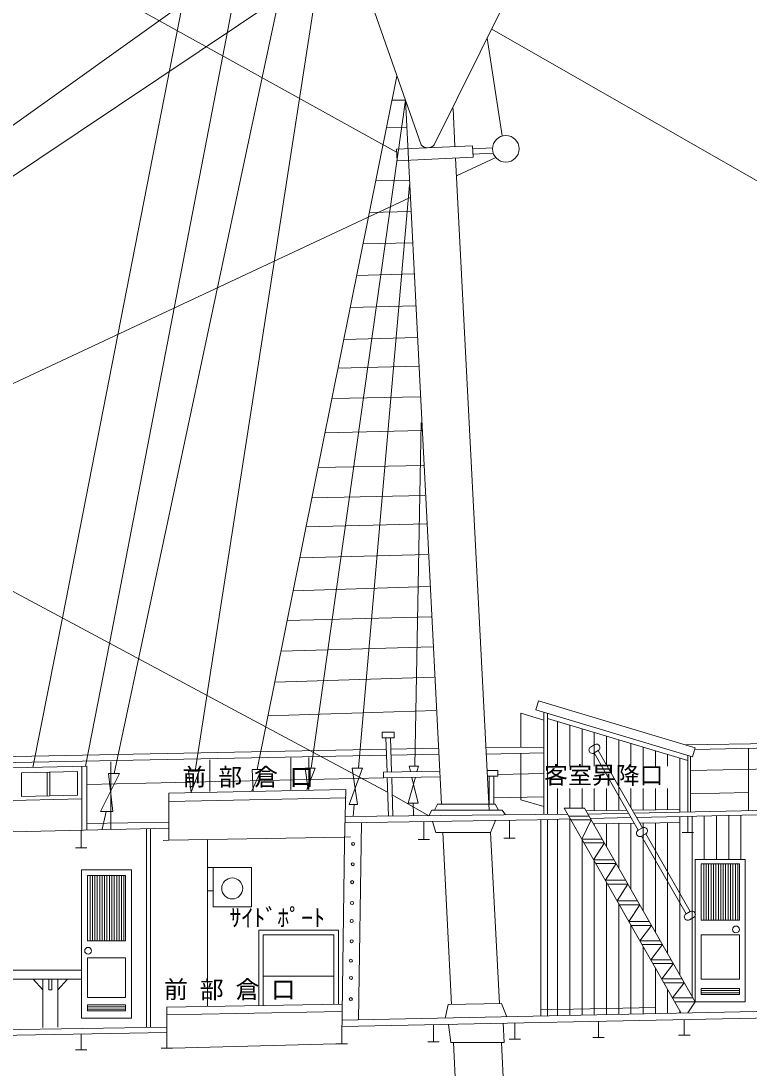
# Model space of a CAD drawing. Units: millimetres, scale not verified. Extents: x -51044 to 51056, y -29700 to 29700.
# Drawn here: x 7450 to 16981, y -14965 to -1264 of the extents above; entities that cross this region are included whole.
import ezdxf
from ezdxf.enums import TextEntityAlignment as Align

# ---------------------------------------------------------------- set-up
doc = ezdxf.new("R2010")
doc.units = ezdxf.units.MM
doc.header["$LTSCALE"] = 100
doc.linetypes.add('USER1', pattern=[50.8, 31.75, -6.35, 6.35, -6.35])
doc.layers.add('0-3_keijou', color=7, linetype='Continuous', lineweight=18)
doc.layers.add('0-5_text', color=7, linetype='Continuous')
doc.styles.add('ＭＳ ゴシック', font='')
doc.styles.get('ＭＳ ゴシック').set_extended_font_data('MS Gothic')

msp = doc.modelspace()

# ---------------------------------------------------------------- linework, layer by layer
at = {"layer": '0-3_keijou'}
for p, q in [((-9326.8, 9047.4), (12367.7, -2981.6)), ((12390.6, 979.6), (955.7, -7194.6)), ((-9269.9, 168.7), (12250.3, -11356)), ((803.8, -7663.8), (12418.2, 102.6)), ((13764.5, -1065.3), (12860.6, -2884.7)), ((12076.3, -1144.8), (12687.7, -2885.3)), ((13554.7, -1487.4), (13750.6, -2768.3)), ((13612.4, -1371.4), (29178.6, -10276.7)), ((10540.5, -11057.2), (12371.8, -1986)), ((11250.5, -11039.8), (12482.7, -2301.7)), ((12308.1, -2301.5), (12481.7, -2298.9)), ((12482.7, -2301.7), (12953, -11510.7)), ((13131.6, -2907.8), (13105.9, -2411.2)), ((12235.8, -2659.6), (12498.6, -2655.7)), ((12365.9, -2942.2), (13360.9, -2897.5)), ((12372.7, -3092.1), (12365.9, -2942.2)), ((13362.6, -2935.3), (13622.8, -2923.7)), ((13365.8, -3004.8), (13631.5, -2993)), ((13581.1, -11588.9), (13139.4, -3057.6)), ((13664.6, -3051.1), (13151.5, -3291.3)), ((12534.8, -3407.6), (11870, -11041.1)), ((12095.4, -3355), (12531.7, -3345.9)), ((12543.3, -3576), (3756, -7688.6)), ((12011.9, -3768.7), (12552.3, -3757)), ((11928.4, -4182.1), (12572.9, -4168.3)), ((11845.6, -4592.4), (12593.3, -4573.8)), ((11761, -5011.7), (12614.1, -4990.1)), ((11676.2, -5431.7), (12634.9, -5404)), ((11600.1, -5808.5), (12653.8, -5782.2)), ((11519.9, -6206), (12673.9, -6183)), ((12690.6, -6516), (12607.2, -11016.3)), ((11429.7, -6652.4), (12696, -6624.3)), ((11337.6, -7108.8), (12718.8, -7079.4)), ((11258.1, -7502.8), (12738.5, -7473.3)), ((11181.3, -7882.9), (12757.1, -7843)), ((11099.3, -8289), (12777.1, -8243.6)), ((11012.6, -8718.7), (12798.2, -8664.1)), ((10933.9, -9108.3), (12818, -9059.3)), ((10852.9, -9509.8), (12837.7, -9452.4)), ((10771.2, -9914.7), (12857.6, -9848.7)), ((14223.7, -10159.7), (14188.1, -10278.7)), ((14223.7, -10159.7), (16274.9, -10773.6)), ((10682.3, -10354.7), (12879.6, -10287.3)), ((14188.1, -10278.7), (16239.3, -10892.6)), ((14295.6, -10310.9), (14295.6, -11648.3)), ((14343.2, -10325.1), (14343.2, -11647.8)), ((14343.2, -10389.8), (16179.1, -10939.3)), ((14474.7, -10429.2), (14474.7, -11016.4)), ((14634.7, -10477.1), (14634.7, -11016.4)), ((14794.7, -10525), (14794.7, -11016.4)), ((12228.5, -10643.2), (12242.2, -11091.5)), ((12288.5, -10641.4), (12302.2, -11090.6)), ((14954.7, -10572.9), (14954.7, -11016.4)), ((15114.7, -10620.7), (15114.7, -10999.5)), ((15274.7, -10668.6), (15274.7, -11016.4)), ((4459.3, -10946.5), (12233.1, -10793.1)), ((12293.1, -10792), (12915.7, -10779.7)), ((14295.6, -10764.9), (13539, -10776.3)), ((14907.8, -10764.6), (14962.5, -10733.3)), ((14952.5, -10842.8), (15007.2, -10811.5)), ((15007.2, -10811.5), (15584.6, -11821.1)), ((15434.7, -10716.5), (15434.7, -11016.4)), ((15594.7, -10764.4), (15594.7, -11016.4)), ((15754.7, -10812.3), (15754.7, -11016.4)), ((18126.7, -10706.9), (16151.8, -10736.8)), ((16274.9, -10773.6), (16239.3, -10892.6)), ((18126.7, -10757.9), (16267.6, -10798)), ((16973, -10782.8), (16973, -11597.1)), ((12235.5, -10872.5), (4459.3, -11023.5)), ((8627.6, -10957.4), (8627.6, -11835.4)), ((9924.3, -10930.3), (9924.3, -11348.2)), ((10981, -10908.1), (10981, -11326)), ((11217.6, -10903.2), (11217.6, -11321.1)), ((12919.8, -10859.3), (12295.5, -10871.4)), ((14295.6, -10840.5), (13543.2, -10856.7)), ((14952.5, -10842.8), (15529.8, -11852.4)), ((15914.7, -10860.2), (15914.7, -11016.4)), ((16074.7, -10908.1), (16074.7, -11616.5)), ((16179.1, -10874.6), (16179.1, -11614.2)), ((16213.8, -10885), (16213.8, -11613.5)), ((8313.6, -11016.7), (5515.6, -11075.3)), ((8191.7, -11085.8), (7455.4, -11101.2)), ((7792.9, -11094.1), (7792.9, -11403.3)), ((7826, -11093.4), (7826, -11402.6)), ((8191.7, -11085.8), (8191.7, -11394.9)), ((8245.4, -11018.1), (8245.4, -11852.9)), ((8313.6, -11016.7), (8313.6, -11851.2)), ((9678.3, -11353.3), (9645, -11080.6)), ((10489.2, -11336.3), (10475.7, -11057.2)), ((11209.3, -11321.3), (11170.9, -11039.8)), ((12195.2, -11092.2), (12931.1, -11081.5)), ((12196.3, -11167.2), (12195.2, -11092.2)), ((12548.4, -11087), (12531.1, -11016.3)), ((13554.3, -11072.4), (13690.8, -11070.4)), ((13690.8, -11070.4), (13691.9, -11145.4)), ((18126.7, -11031), (16213.8, -11071.1)), ((7455.4, -11101.2), (7455.4, -11410.3)), ((12196.3, -11167.2), (8313.6, -11256.5)), ((12196.3, -11167.2), (12934.9, -11156.4)), ((12244.5, -11166.5), (12259.9, -11669.1)), ((12304.5, -11165.6), (12319.9, -11668.5)), ((13558.2, -11147.3), (13691.9, -11145.4)), ((13579.6, -11147), (13579.6, -11510.7)), ((13639.6, -11146.1), (13639.6, -11510.7)), ((14295.6, -11111.3), (13691.6, -11123.9)), ((11702.2, -11319.2), (9385.3, -11367.7)), ((9385.3, -11367.7), (9385.3, -11985.1)), ((11702.2, -11319.2), (11685.1, -12015.2)), ((14474.7, -11309.2), (14474.7, -11646.5)), ((14634.7, -11309.2), (14634.7, -11566.2)), ((14794.7, -11309.2), (14794.7, -11566.2)), ((14954.7, -11309.2), (14954.7, -11599.3)), ((15114.7, -11309.2), (15114.7, -11596.8)), ((15274.7, -11279.3), (15274.7, -11594.4)), ((15434.7, -11309.2), (15434.7, -11559.1)), ((15594.7, -11309.2), (15594.7, -11589.6)), ((15754.7, -11309.2), (15754.7, -11587.2)), ((15914.7, -11309.2), (15914.7, -11584.7)), ((16973, -11361.2), (16213.8, -11377.1)), ((8245.4, -11443.7), (5558.5, -11500)), ((8191.7, -11394.9), (7455.4, -11410.3)), ((11705, -11428.6), (9388.1, -11477.2)), ((12311.3, -11389.1), (12790.4, -11663.7)), ((12584.4, -11501.3), (12586.7, -11657.9)), ((14295.6, -11417.3), (13639.6, -11431.1)), ((8564.2, -11608.1), (8511.2, -11838.2)), ((14606.2, -11645.1), (11692.2, -11674.9)), ((11813.1, -11516.7), (11796.7, -11672.9)), ((12828.8, -11588.9), (12790.4, -11663.7)), ((12828.8, -11588.9), (13749.8, -11588.9)), ((12863.3, -11588.9), (12903.1, -11510.7)), ((12903.1, -11510.7), (13657.2, -11510.7)), ((13657.2, -11510.7), (13700.5, -11588.9)), ((13749.8, -11588.9), (13793.6, -11653.4)), ((14561.1, -11566.2), (16093.8, -14246.5)), ((14561.1, -11566.2), (14828.5, -11566.2)), ((14828.5, -11566.2), (16276.6, -14098.6)), ((15381.4, -11592.8), (14848.3, -11600.9)), ((15403.2, -11630.9), (14872.1, -11642.4)), ((16074.7, -11582.3), (15453.4, -11591.7)), ((18455.2, -11565.2), (15474.9, -11629.4)), ((18488.9, -11624), (15508, -11687.2)), ((9385.3, -11746.8), (8313.6, -11767.4)), ((14213.5, -11715.9), (11690.2, -11758)), ((11906.8, -11754.4), (11870.2, -14334.1)), ((12724.5, -11973.7), (12724.5, -11740.7)), ((12880.9, -11885), (12838.3, -11738.8)), ((13846.2, -11957.4), (13846.2, -11722)), ((14641.1, -11706.1), (14213.5, -11715.9)), ((14256.1, -11714.9), (14256.1, -14284.8)), ((14341.3, -11712.9), (14341.3, -14283)), ((14474.7, -11709.9), (14474.7, -14280.2)), ((14619.7, -11668.6), (14887.1, -11668.6)), ((14634.7, -11706.2), (14634.7, -14276.9)), ((14648.3, -11718.6), (14915.7, -11718.6)), ((14915.7, -11718.6), (14791.2, -11968.6)), ((15436.3, -11688.7), (14905, -11700)), ((15477.8, -11761.4), (14944.7, -11769.4)), ((14954.7, -11769.3), (14954.7, -11786.9)), ((15114.7, -11766.8), (15114.7, -12066.7)), ((15274.7, -11764.4), (15274.7, -12346.5)), ((15434.7, -11762), (15434.7, -12626.3)), ((16074.7, -11752.3), (15549.8, -11760.3)), ((15594.7, -11759.6), (15594.7, -12906.1)), ((15754.7, -11757.2), (15754.7, -13185.9)), ((15914.7, -11754.7), (15914.7, -13465.7)), ((16074.7, -11675.2), (16074.7, -13745.5)), ((16179.1, -11882), (16179.1, -11673)), ((16234.7, -11671.8), (16234.7, -14025.3)), ((16394.7, -11668.4), (16394.7, -12236.4)), ((16554.7, -11665), (16554.7, -12236.4)), ((16714.7, -11661.6), (16714.7, -12236.4)), ((16874.7, -11658.2), (16874.7, -12236.4)), ((9385.3, -11825.2), (4391.6, -11946.3)), ((8238.4, -12083), (8238.4, -11853)), ((9091.9, -11832.3), (9091.9, -14433.6)), ((9145.7, -11831), (9145.7, -14432.7)), ((12972.2, -11885), (13086.9, -14132.2)), ((13712.3, -14122.6), (13596.4, -11885)), ((15529.8, -11852.4), (15584.6, -11821.1)), ((15574.5, -11930.5), (15629.3, -11899.3)), ((15629.3, -11899.3), (16211.2, -12916.9)), ((16104.1, -11882), (16254.1, -11882)), ((9310.3, -11986.5), (9385.3, -11985.1)), ((9385.3, -11985.1), (11686.9, -11942.6)), ((9892.5, -11975.7), (9892.5, -14160.8)), ((11685.1, -12015.2), (11648.5, -14561.5)), ((11686.9, -11942.6), (11761.8, -11941.2)), ((12649.5, -11973.7), (12799.5, -11973.7)), ((13771.2, -11957.4), (13921.2, -11957.4)), ((14791.2, -11968.6), (15058.6, -11968.6)), ((14794.7, -11974.7), (14794.7, -14273.5)), ((14819.8, -12018.6), (15087.2, -12018.6)), ((15087.2, -12018.6), (14945.6, -12238.6)), ((15574.5, -11930.5), (16156.5, -12948.2)), ((8163.4, -12083), (8313.4, -12083)), ((14945.6, -12238.6), (15213, -12238.6)), ((14954.7, -12254.5), (14954.7, -14270.2)), ((14974.2, -12288.6), (15241.6, -12288.6)), ((15241.6, -12288.6), (15100, -12508.6)), ((16276.6, -14098.6), (16276.6, -12236.4)), ((16276.6, -12236.4), (16932.4, -12236.4)), ((16389, -13031), (16389, -12294)), ((16420.7, -13031), (16420.7, -12294)), ((16452.5, -13031), (16452.5, -12294)), ((16484.2, -13031), (16484.2, -12294)), ((16516, -13031), (16516, -12294)), ((16547.7, -13031), (16547.7, -12294)), ((16579.5, -13031), (16579.5, -12294)), ((16611.2, -13031), (16611.2, -12294)), ((16643, -13031), (16643, -12294)), ((16674.7, -13031), (16674.7, -12294)), ((16706.5, -13031), (16706.5, -12294)), ((16738.2, -13031), (16738.2, -12294)), ((16770, -13031), (16770, -12294)), ((16801.7, -13031), (16801.7, -12294)), ((16833.5, -13031), (16833.5, -12294)), ((16854.5, -13031), (16854.5, -12294)), ((16932.4, -14098.6), (16932.4, -12236.4)), ((8353.8, -13300.7), (8353.8, -12447.9)), ((8385.6, -13300.7), (8385.6, -12447.9)), ((8417.3, -13300.7), (8417.3, -12447.9)), ((8449.1, -13300.7), (8449.1, -12447.9)), ((8480.8, -13300.7), (8480.8, -12447.9)), ((8512.6, -13300.7), (8512.6, -12447.9)), ((8544.3, -13300.7), (8544.3, -12447.9)), ((8576.1, -13300.7), (8576.1, -12447.9)), ((8607.8, -13300.7), (8607.8, -12447.9)), ((8639.6, -13300.7), (8639.6, -12447.9)), ((8671.3, -13300.7), (8671.3, -12447.9)), ((8703.1, -13300.7), (8703.1, -12447.9)), ((8734.8, -13300.7), (8734.8, -12447.9)), ((8766.6, -13300.7), (8766.6, -12447.9)), ((8798.3, -13300.7), (8798.3, -12447.9)), ((8819.4, -13300.7), (8819.4, -12447.9)), ((9892.5, -12341), (10466.8, -12341)), ((10466.8, -12341), (10466.8, -12856)), ((15100, -12508.6), (15367.4, -12508.6)), ((15114.7, -12534.3), (15114.7, -14266.9)), ((15128.6, -12558.6), (15396, -12558.6)), ((15396, -12558.6), (15254.4, -12778.6)), ((9892.5, -12648), (9964.5, -12648)), ((15254.4, -12778.6), (15521.8, -12778.6)), ((15274.7, -12814.1), (15274.7, -14263.5)), ((15283, -12828.6), (15550.4, -12828.6)), ((15550.4, -12828.6), (15408.8, -13048.6)), ((16156.5, -12948.2), (16211.2, -12916.9)), ((16201.1, -13026.3), (16255.9, -12995)), ((15408.8, -13048.6), (15676.2, -13048.6)), ((15434.7, -13093.9), (15434.7, -14260.2)), ((15437.4, -13098.6), (15704.8, -13098.6)), ((15704.8, -13098.6), (15551.8, -13298.6)), ((16354.5, -13031), (16854.5, -13031)), ((10562.7, -13161.9), (11607.8, -13161.9)), ((10562.7, -13161.9), (10562.7, -14148.4)), ((10622.7, -13221.9), (11547.8, -13221.9)), ((10622.7, -13221.9), (10622.7, -14147.3)), ((11547.8, -13221.9), (11547.8, -14131.1)), ((11607.8, -13161.9), (11607.8, -14129.9)), ((16354.5, -13223.6), (16854.5, -13223.6)), ((16354.5, -13801.5), (16354.5, -13223.6)), ((16854.5, -13801.5), (16854.5, -13223.6)), ((8319.4, -13300.7), (8819.4, -13300.7)), ((15551.8, -13298.6), (15819.2, -13298.6)), ((15580.4, -13348.6), (15847.7, -13348.6)), ((15594.7, -13373.7), (15594.7, -14256.9)), ((15847.7, -13348.6), (15694.7, -13548.6)), ((8319.4, -13525.1), (8819.4, -13525.1)), ((8319.4, -14040.9), (8319.4, -13525.1)), ((8819.4, -14040.9), (8819.4, -13525.1)), ((15694.7, -13548.6), (15962.1, -13548.6)), ((4705, -13682.9), (8241.5, -13682.9)), ((15723.3, -13598.6), (15990.7, -13598.6)), ((15754.7, -13653.5), (15754.7, -14253.5)), ((15990.7, -13598.6), (15837.7, -13798.6)), ((4705, -13802.7), (8241.5, -13802.7)), ((7737.7, -13943), (7611.1, -13802.7)), ((7737.7, -13802.7), (7737.7, -14433.4)), ((7814.6, -13943), (7814.6, -13802.7)), ((7931.4, -13802.7), (7931.4, -14430)), ((7931.4, -13943), (8058, -13802.7)), ((10622.7, -13764.2), (11547.8, -13764.2)), ((15837.7, -13798.6), (16105.1, -13798.6)), ((16354.5, -13801.5), (16854.5, -13801.5)), ((15866.3, -13848.6), (16133.7, -13848.6)), ((15914.7, -13933.3), (15914.7, -14250.2)), ((16133.7, -13848.6), (15980.7, -14048.6)), ((16354.5, -13925.3), (16854.5, -13925.3)), ((16354.5, -14001), (16354.5, -13925.3)), ((16354.5, -13949.1), (16854.5, -13949.1)), ((16854.5, -14001), (16854.5, -13925.3)), ((8319.4, -14040.9), (8819.4, -14040.9)), ((15980.7, -14048.6), (16248, -14048.6)), ((16276.6, -14098.6), (16932.4, -14098.6)), ((16354.5, -13980.8), (16854.5, -13980.8)), ((16354.5, -14001), (16854.5, -14001)), ((8319.4, -14139.9), (8819.4, -14139.9)), ((8319.4, -14215.6), (8319.4, -14139.9)), ((8319.4, -14163.7), (8819.4, -14163.7)), ((8319.4, -14195.4), (8819.4, -14195.4)), ((8319.4, -14215.6), (8819.4, -14215.6)), ((8819.4, -14215.6), (8819.4, -14139.9)), ((9360, -14269.7), (11648.5, -14227.4)), ((20967.6, -14144.9), (11648.8, -14339.1)), ((20967.6, -14234.5), (11651, -14422.9)), ((13042.9, -14133.4), (13004.6, -14310.8)), ((13042.9, -14133.4), (13742, -14122.1)), ((13742, -14122.1), (13809.5, -14294.1)), ((15754.7, -14173.5), (14256.1, -14204.8)), ((16074.7, -14213.1), (16074.7, -14246.9)), ((13775.6, -14632.3), (13760.9, -14380.2)), ((13916.3, -14587.1), (13916.3, -14377.1)), ((15011.5, -14564.9), (15011.5, -14354.9)), ((16133.2, -14534.4), (16133.2, -14332.2)), ((9360, -14429), (4355.3, -14516)), ((9360, -14502.1), (4367.6, -14589)), ((8238.4, -14727.9), (8238.4, -14521.6)), ((12850.6, -14620.8), (12850.6, -14398.6)), ((13075.6, -14632.3), (13046.6, -14394.6)), ((9360, -14706.2), (9360, -14535.8)), ((9435, -14706.2), (11573.5, -14646.7)), ((11573.5, -14646.7), (11723.5, -14646.7)), ((11648.5, -14646.7), (11648.5, -14561.5)), ((12775.6, -14620.8), (12925.6, -14620.8)), ((13075.6, -14632.3), (13775.6, -14632.3)), ((13112.5, -14632.3), (13306.9, -18439.4)), ((13935.6, -18436.9), (13738.6, -14632.3)), ((13841.3, -14587.1), (13991.3, -14587.1)), ((14936.5, -14564.9), (15086.5, -14564.9)), ((16058.2, -14534.4), (16208.2, -14534.4)), ((8163.4, -14727.9), (8313.4, -14727.9)), ((9285, -14706.2), (9435, -14706.2))]:
    msp.add_line(p, q, dxfattribs=at)
at = {"layer": '0-3_keijou', "linetype": 'USER1'}
for q in [(14295.6, -10412.1), (13994.3, -10769.4)]:
    msp.add_line((13994.3, -10322.7), q, dxfattribs=at)
at = {"layer": '0-3_keijou'}
for points in [[(8294.6, -11017.1), (8614.5, -9388.7), (10093.5, -1721.5), (11793.3, 7138.2)], [(11143.6, 7114.2), (10236.5, 2399.1), (7996.4, -9054.3), (7606, -11031.5)], [(8669.1, -11111.1), (10605.3, -2005), (11398.2, 1699.4), (12520.7, 6953.3), (11690.9, 1523.1), (11351.7, -610.5), (10764, -4419), (9731.2, -11080.6)], [(12372.7, -3092.1), (13367.7, -3047.4), (13360.9, -2897.5)], [(9645, -11080.6), (9780.8, -11080.6), (9676.9, -11353.4)], [(10475.7, -11057.2), (10598.9, -11057.2), (10471.2, -11336.7)], [(11170.9, -11039.8), (11301.2, -11039.8), (11191.4, -11321.6)], [(12531.1, -11016.3), (12653.1, -11016.3), (12633.8, -11085.8)], [(12613, -11161.1), (12518.8, -11501.3), (12650, -11501.3), (12566.8, -11161.8)], [(12880.9, -11885), (13596.4, -11885), (13660.7, -11725.1)], [(16354.5, -13031), (16354.5, -12294), (16854.5, -12294)], [(8241.5, -14313.2), (8897.3, -14313.2), (8897.3, -12369.6)], [(8241.5, -14313.2), (8241.5, -12369.6), (8897.3, -12369.6)], [(8319.4, -13300.7), (8319.4, -12447.9), (8819.4, -12447.9)], [(9964.5, -12341), (9964.5, -12856), (10466.8, -12856)], [(7814.6, -13943), (7854.6, -13943), (7854.6, -13802.7)], [(16009.2, -14098.6), (16276.6, -14098.6), (16178.8, -14244.7)], [(9360, -14535.8), (9360, -14170.6), (11648.5, -14128.3)]]:
    msp.add_lwpolyline(points, dxfattribs=at)
for points in [[(12180.1, -10569.5), (12336.8, -10569.5), (12336.8, -10642.3), (12180.1, -10642.3)], [(11784.7, -11041.1), (11919.8, -11041.1), (11746.8, -11516.7), (11856.2, -11516.7)], [(8597, -11111), (8738.7, -11111), (8493.1, -11608.1), (8654.4, -11608.1)]]:
    msp.add_lwpolyline(points, close=True, dxfattribs=at)
at = {"layer": '0-3_keijou', "linetype": 'USER1'}
msp.add_lwpolyline([(13994.3, -10847), (13994.3, -11455.5), (14295.6, -11544.9)], dxfattribs=at)
at = {"layer": '0-3_keijou'}
for centre, radius in [((13797.3, -2937), 175), ((11798, -12032.2), 20), ((11793.5, -12298.6), 20), ((10215.6, -12614.9), 137.5), ((11785.3, -12532.9), 20), ((11783.5, -12806.2), 20), ((11779, -13042.1), 20), ((16809.1, -13152.3), 45), ((11778.3, -13305.6), 20), ((8329.6, -13431), 45), ((11769.2, -13560.5), 20), ((11771.3, -13785.4), 20), ((11768.5, -14063.3), 20)]:
    msp.add_circle(centre, radius, dxfattribs=at)
for centre, radius, start, end in [((12773.9, -2808.1), 115.7, 221.85414, 318.55575), ((14930.1, -10803.7), 45, 119.76261, 299.76261), ((14984.9, -10772.4), 45, 299.76261, 119.76261), ((15552.2, -11891.5), 45, 119.76261, 299.76261), ((15606.9, -11860.2), 45, 299.76261, 119.76261), ((16178.8, -12987.3), 45, 119.76261, 299.76261), ((16233.5, -12956), 45, 299.76261, 119.76261)]:
    msp.add_arc(centre, radius, start, end, dxfattribs=at)

# ---------------------------------------------------------------- texts
at = {"layer": '0-5_text', "style": 'ＭＳ ゴシック'}
for s, p in [('前 部 倉 口', (9564.2, -11339.5)), ('客室昇降口', (14297.9, -11316.2)), ('ｻｲﾄﾞﾎﾟｰﾄ', (10180.2, -13181.2)), ('前 部 倉 口', (9322.7, -14120.9))]:
    msp.add_text(s, height=229.1, dxfattribs=at).set_placement(p, align=Align.BOTTOM_LEFT)

doc.saveas('drawing.dxf')
